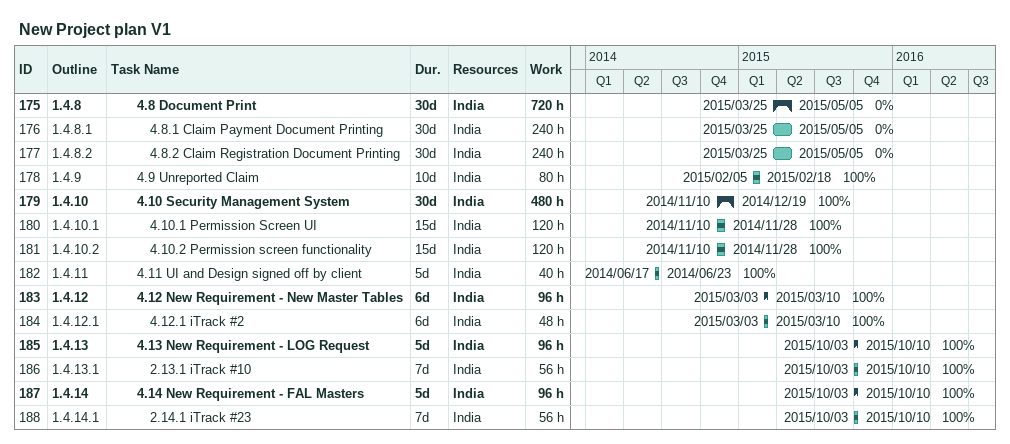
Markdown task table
New Project plan V1

| ID | WBS | Task | Duration | Start | Finish | Resources | % complete | Work (h) |
|---|---|---|---|---|---|---|---|---|
| 175 | 1.4.8 | **4.8 Document Print** | 30d | 2015-03-25 | 2015-05-05 | India | 0 | 720 |
| 176 | 1.4.8.1 | 4.8.1 Claim Payment Document Printing | 30d | 2015-03-25 | 2015-05-05 | India | 0 | 240 |
| 177 | 1.4.8.2 | 4.8.2 Claim Registration Document Printing | 30d | 2015-03-25 | 2015-05-05 | India | 0 | 240 |
| 178 | 1.4.9 | 4.9 Unreported Claim | 10d | 2015-02-05 | 2015-02-18 | India | 100 | 80 |
| 179 | 1.4.10 | **4.10 Security Management System** | 30d | 2014-11-10 | 2014-12-19 | India | 100 | 480 |
| 180 | 1.4.10.1 | 4.10.1 Permission Screen UI | 15d | 2014-11-10 | 2014-11-28 | India | 100 | 120 |
| 181 | 1.4.10.2 | 4.10.2 Permission screen functionality | 15d | 2014-11-10 | 2014-11-28 | India | 100 | 120 |
| 182 | 1.4.11 | 4.11 UI and Design signed off by client | 5d | 2014-06-17 | 2014-06-23 | India | 100 | 40 |
| 183 | 1.4.12 | **4.12 New Requirement - New Master Tables** | 6d | 2015-03-03 | 2015-03-10 | India | 100 | 96 |
| 184 | 1.4.12.1 | 4.12.1 iTrack #2 | 6d | 2015-03-03 | 2015-03-10 | India | 100 | 48 |
| 185 | 1.4.13 | **4.13 New Requirement - LOG Request** | 5d | 2015-10-03 | 2015-10-10 | India | 100 | 96 |
| 186 | 1.4.13.1 | 2.13.1 iTrack #10 | 7d | 2015-10-03 | 2015-10-10 | India | 100 | 56 |
| 187 | 1.4.14 | **4.14 New Requirement - FAL Masters** | 5d | 2015-10-03 | 2015-10-10 | India | 100 | 96 |
| 188 | 1.4.14.1 | 2.14.1 iTrack #23 | 7d | 2015-10-03 | 2015-10-10 | India | 100 | 56 |
